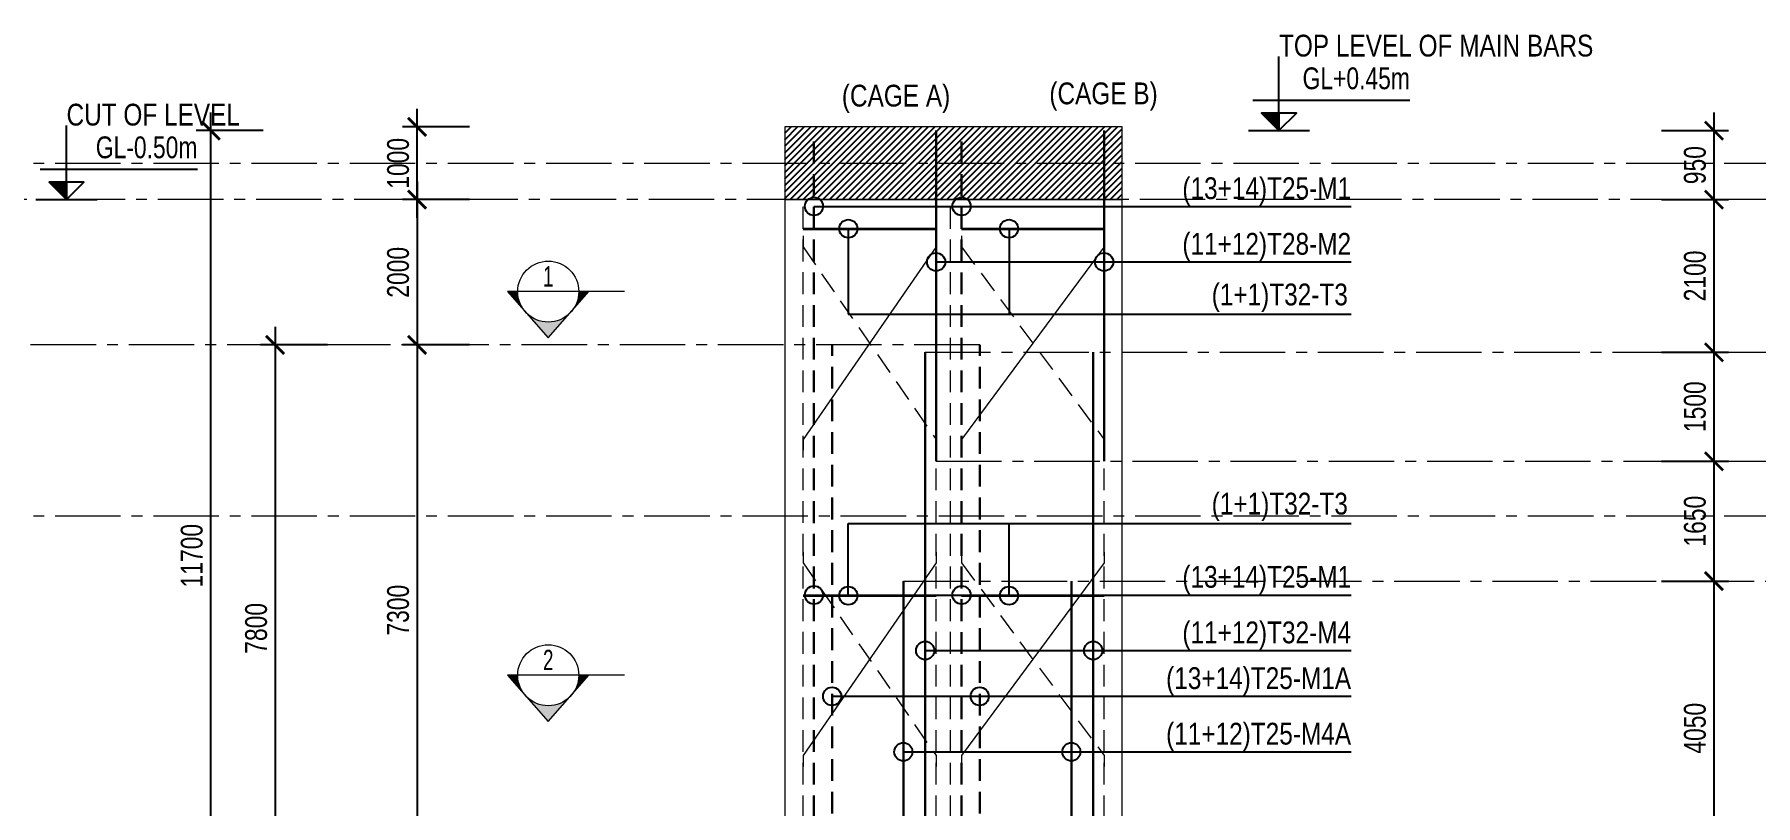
# Model space of a CAD drawing. Header units: millimetres. Extents: x 2611025 to 4139346, y -89870 to 101087.
# Drawn here: x 3362253 to 3385918, y -8840 to 1774 of the extents above; entities that cross this region are included whole.
import ezdxf
from ezdxf.enums import TextEntityAlignment as Align

# ---------------------------------------------------------------- set-up
doc = ezdxf.new("R2010")
doc.units = ezdxf.units.MM
doc.header["$LTSCALE"] = 1200
doc.header["$PDMODE"] = 35
for name, pattern in [('CENTER2', [1.125, 0.75, -0.125, 0.125, -0.125]), ('CONTINOUS', [0]), ('HIDDEN', [0.375, 0.25, -0.125])]:
    doc.linetypes.add(name, pattern=pattern)
for name, color, linetype, lineweight in [('1', 9, 'Continuous', 13), ('BOUND', 3, 'Continuous', 20), ('C1CO', 4, 'Continuous', 35), ('ENOTE', 2, 'Continuous', 15), ('Grid line', 160, 'CENTER2', 5), ('HIDE', 8, 'HIDDEN', 13), ('K-THUOC', 1, 'Continuous', 18), ('LEADER', 8, 'Continuous', 9), ('T1CO', 4, 'Continuous', 20), ('T1HI', 4, 'HIDDEN', 13), ('TCHI', 4, 'HIDDEN', 30), ('TEXTMA', 2, 'Continuous', 13), ('TEXTVN', 2, 'Continuous', 20)]:
    doc.layers.add(name, color=color, linetype=linetype, lineweight=lineweight)
for name, color, linetype in [('CDC.02.DIM', 1, 'Continuous'), ('CDC.06.TEXT', 2, 'Continuous'), ('CDC.10.HATCH', 251, 'Continuous')]:
    doc.layers.add(name, color=color, linetype=linetype)
doc.styles.add('DB_Arial', font='arial.ttf', dxfattribs={"width": 0.8})
doc.styles.add('SMTEXT', font='arial.ttf', dxfattribs={"width": 0.75})
doc.styles.add('TEXTVN', font='VHELVCN.TTF', dxfattribs={"width": 0.8})
doc.dimstyles.new('BSV1-100', dxfattribs={"dimtxt": 300, "dimasz": 250, "dimexe": 200, "dimexo": 0, "dimgap": 108, "dimtad": 1, "dimdec": 0, "dimdsep": 46, "dimtxsty": 'SMTEXT', "dimblk": 'ARCHTICK', "dimcen": 100, "dimdle": 250, "dimclrd": 256, "dimclre": 256, "dimclrt": 1, "dimadec": 0, "dimazin": 0, "dimtfac": 1, "dimtdec": 0, "dimtix": 1, "dimtmove": 2, "dimatfit": 3, "dimfxl": 720, "dimfxlon": 1, "dimtolj": 1, "dimtzin": 0, "dimarcsym": 0})
doc.dimstyles.new('BSV25', dxfattribs={"dimtxt": 300, "dimasz": 250, "dimexe": 200, "dimexo": 0, "dimgap": 108, "dimtad": 1, "dimdec": 0, "dimlfac": 0.25, "dimdsep": 46, "dimtxsty": 'SMTEXT', "dimblk": 'ARCHTICK', "dimcen": 100, "dimdle": 250, "dimclrd": 256, "dimclre": 256, "dimclrt": 2, "dimadec": 0, "dimazin": 0, "dimtfac": 1, "dimtdec": 0, "dimtix": 1, "dimtmove": 2, "dimatfit": 3, "dimfxl": 800, "dimfxlon": 1, "dimtolj": 1, "dimtzin": 0, "dimarcsym": 0})

# ---------------------------------------------------------------- blocks, each defined once
blk = doc.blocks.new('_ArchTick')
at = {"color": 0, "linetype": 'ByBlock', "const_width": 0.15}
blk.add_lwpolyline([(-0.5, -0.5), (0.5, 0.5)], dxfattribs=at)
blk = doc.blocks.new('SIGSEC')
at = {"layer": '1', "lineweight": 9}
h = blk.add_hatch(color=256, dxfattribs=at)
h.dxf.hatch_style = 1
h.paths.add_polyline_path([(-420, 0), (-560, 0), (-315, -278, -0.182676)])
h = blk.add_hatch(color=256, dxfattribs=at)
h.dxf.hatch_style = 1
h.paths.add_polyline_path([(560, 0), (420, 0, -0.182676), (315, -278)])
h = blk.add_hatch(color=256, dxfattribs=at)
h.dxf.hatch_style = 1
h.paths.add_polyline_path([(315, -278, -0.451416), (-315, -278), (0, -635)])
at = {"layer": '1', "lineweight": 9, "elevation": 0}
blk.add_lwpolyline([(1050, 0), (-560, 0), (0, -635), (560, 0)], dxfattribs=at)
at = {"layer": '1', "lineweight": 9}
blk.add_circle((0, 0), 420, dxfattribs=at)
at = {"layer": 'BOUND', "lineweight": 9, "style": 'TEXTVN', "width": 0.8}
blk.add_attdef('SEC', text='', height=280, dxfattribs=at).set_placement((0, 210, 0), align=Align.MIDDLE_CENTER)
blk = doc.blocks.new('tag_cd')
at = {"layer": 'CDC.10.HATCH'}
blk.add_hatch(color=256, dxfattribs=at).paths.add_polyline_path([(180, 240), (420, 0), (420, 240)])
at = {"layer": 'CDC.02.DIM'}
for points in [[(420, 240), (420, 0), (660, 240), (180, 240), (420, 0), (420, 1020)], [(60, 420), (2220, 420)], [(0, 0), (840, 0)]]:
    blk.add_lwpolyline(points, dxfattribs=at)
at = {"layer": 'CDC.06.TEXT', "ltscale": 0.5, "style": 'SMTEXT', "width": 0.75}
blk.add_attdef('CD', text='', height=300, dxfattribs=at).set_placement((2220, 570), align=Align.RIGHT)
blk = doc.blocks.new('*D903')
at = {"layer": 'Defpoints', "color": 0, "transparency": 16777216}
for p in [(3357460, 0), (3356897, -4850), (3392010, -4850)]:
    blk.add_point(p, dxfattribs=at)
at = {"layer": 'K-THUOC', "lineweight": -2, "transparency": 16777216}
for p, q in [((3356897, 250), (3356897, -5100)), ((3357460, 0), (3356697, 0)), ((3357617, -4850), (3356697, -4850))]:
    blk.add_line(p, q, dxfattribs=at)
at = {"layer": 'K-THUOC', "lineweight": -2, "transparency": 16777216, "xscale": 250, "yscale": 250, "zscale": 250}
for p, rotation in [((3356897, 0), 90), ((3356897, -4850), 270)]:
    blk.add_blockref('_ArchTick', p, dxfattribs=dict(at, rotation=rotation))
at = {"layer": 'K-THUOC', "color": 1, "transparency": 16777216, "insert": (3356636, -2425), "char_height": 300, "attachment_point": 5, "rotation": 90, "style": 'SMTEXT'}
blk.add_mtext('\\A1;4850', dxfattribs=at)
blk = doc.blocks.new('*D904')
at = {"layer": 'Defpoints', "color": 0, "transparency": 16777216}
for p in [(3392010, -4850), (3356897, -9350), (3392010, -9350)]:
    blk.add_point(p, dxfattribs=at)
at = {"layer": 'K-THUOC', "lineweight": -2, "transparency": 16777216}
for p, q in [((3356897, -4600), (3356897, -9600)), ((3357617, -4850), (3356697, -4850)), ((3357617, -9350), (3356697, -9350))]:
    blk.add_line(p, q, dxfattribs=at)
at = {"layer": 'K-THUOC', "lineweight": -2, "transparency": 16777216, "xscale": 250, "yscale": 250, "zscale": 250}
for p, rotation in [((3356897, -4850), 90), ((3356897, -9350), 270)]:
    blk.add_blockref('_ArchTick', p, dxfattribs=dict(at, rotation=rotation))
at = {"layer": 'K-THUOC', "color": 1, "transparency": 16777216, "insert": (3356636, -7100), "char_height": 300, "attachment_point": 5, "rotation": 90, "style": 'SMTEXT'}
blk.add_mtext('\\A1;4500', dxfattribs=at)
blk = doc.blocks.new('*D906')
at = {"layer": 'Defpoints', "color": 0, "transparency": 16777216}
for p in [(3378221, 450), (3378571, -500), (3385346, -500)]:
    blk.add_point(p, dxfattribs=at)
at = {"layer": 'K-THUOC', "lineweight": -2, "transparency": 16777216}
for p, q in [((3385346, 700), (3385346, -750)), ((3384626, 450), (3385546, 450)), ((3384626, -500), (3385546, -500))]:
    blk.add_line(p, q, dxfattribs=at)
at = {"layer": 'K-THUOC', "lineweight": -2, "transparency": 16777216, "xscale": 250, "yscale": 250, "zscale": 250}
for p, rotation in [((3385346, 450), 90), ((3385346, -500), 270)]:
    blk.add_blockref('_ArchTick', p, dxfattribs=dict(at, rotation=rotation))
at = {"layer": 'K-THUOC', "color": 1, "transparency": 16777216, "insert": (3385085, -25), "char_height": 300, "attachment_point": 5, "rotation": 90, "style": 'SMTEXT'}
blk.add_mtext('\\A1;950', dxfattribs=at)
blk = doc.blocks.new('*D907')
at = {"layer": 'Defpoints', "color": 0, "transparency": 16777216}
for p in [(3378571, -2600), (3378571, -4100), (3385346, -4100)]:
    blk.add_point(p, dxfattribs=at)
at = {"layer": 'K-THUOC', "lineweight": -2, "transparency": 16777216}
for p, q in [((3385346, -2350), (3385346, -4350)), ((3384626, -2600), (3385546, -2600)), ((3384626, -4100), (3385546, -4100))]:
    blk.add_line(p, q, dxfattribs=at)
at = {"layer": 'K-THUOC', "lineweight": -2, "transparency": 16777216, "xscale": 250, "yscale": 250, "zscale": 250}
for p, rotation in [((3385346, -2600), 90), ((3385346, -4100), 270)]:
    blk.add_blockref('_ArchTick', p, dxfattribs=dict(at, rotation=rotation))
at = {"layer": 'K-THUOC', "color": 1, "transparency": 16777216, "insert": (3385085, -3350), "char_height": 300, "attachment_point": 5, "rotation": 90, "style": 'SMTEXT'}
blk.add_mtext('\\A1;1500', dxfattribs=at)
blk = doc.blocks.new('*D908')
at = {"layer": 'Defpoints', "color": 0, "transparency": 16777216}
for p in [(3378571, -4100), (3378571, -5750), (3385346, -5750)]:
    blk.add_point(p, dxfattribs=at)
at = {"layer": 'K-THUOC', "lineweight": -2, "transparency": 16777216}
for p, q in [((3385346, -3850), (3385346, -6000)), ((3384626, -4100), (3385546, -4100)), ((3384626, -5750), (3385546, -5750))]:
    blk.add_line(p, q, dxfattribs=at)
at = {"layer": 'K-THUOC', "lineweight": -2, "transparency": 16777216, "xscale": 250, "yscale": 250, "zscale": 250}
for p, rotation in [((3385346, -4100), 90), ((3385346, -5750), 270)]:
    blk.add_blockref('_ArchTick', p, dxfattribs=dict(at, rotation=rotation))
at = {"layer": 'K-THUOC', "color": 1, "transparency": 16777216, "insert": (3385085, -4925), "char_height": 300, "attachment_point": 5, "rotation": 90, "style": 'SMTEXT'}
blk.add_mtext('\\A1;1650', dxfattribs=at)
blk = doc.blocks.new('*D909')
at = {"layer": 'Defpoints', "color": 0, "transparency": 16777216}
for p in [(3378571, -5750), (3378571, -9800), (3385346, -9800)]:
    blk.add_point(p, dxfattribs=at)
at = {"layer": 'K-THUOC', "lineweight": -2, "transparency": 16777216}
for p, q in [((3385346, -5500), (3385346, -10050)), ((3384626, -5750), (3385546, -5750)), ((3384626, -9800), (3385546, -9800))]:
    blk.add_line(p, q, dxfattribs=at)
at = {"layer": 'K-THUOC', "lineweight": -2, "transparency": 16777216, "xscale": 250, "yscale": 250, "zscale": 250}
for p, rotation in [((3385346, -5750), 90), ((3385346, -9800), 270)]:
    blk.add_blockref('_ArchTick', p, dxfattribs=dict(at, rotation=rotation))
at = {"layer": 'K-THUOC', "color": 1, "transparency": 16777216, "insert": (3385085, -7775), "char_height": 300, "attachment_point": 5, "rotation": 90, "style": 'SMTEXT'}
blk.add_mtext('\\A1;4050', dxfattribs=at)
blk = doc.blocks.new('*D917')
at = {"layer": 'Defpoints', "color": 0, "transparency": 16777216}
for p in [(3378071, -2600), (3389150, -2600), (3378071, -11600)]:
    blk.add_point(p, dxfattribs=at)
at = {"layer": 'K-THUOC', "lineweight": -2, "transparency": 16777216}
for p, q in [((3389150, -11850), (3389150, -2350)), ((3388430, -2600), (3389350, -2600)), ((3388430, -11600), (3389350, -11600))]:
    blk.add_line(p, q, dxfattribs=at)
at = {"layer": 'K-THUOC', "lineweight": -2, "transparency": 16777216, "xscale": 250, "yscale": 250, "zscale": 250}
for p, rotation in [((3389150, -2600), 90), ((3389150, -11600), 270)]:
    blk.add_blockref('_ArchTick', p, dxfattribs=dict(at, rotation=rotation))
at = {"layer": 'K-THUOC', "color": 1, "transparency": 16777216, "insert": (3388889, -7100), "char_height": 300, "attachment_point": 5, "rotation": 90, "style": 'SMTEXT'}
blk.add_mtext('\\A1;9000', dxfattribs=at)
blk = doc.blocks.new('*D918')
at = {"layer": 'Defpoints', "color": 0, "transparency": 16777216}
for p in [(3378221, 450), (3388847, 450), (3378221, -4100)]:
    blk.add_point(p, dxfattribs=at)
at = {"layer": 'K-THUOC', "lineweight": -2, "transparency": 16777216}
for p, q in [((3388847, -4350), (3388847, 700)), ((3388127, 450), (3389047, 450)), ((3388127, -4100), (3389047, -4100))]:
    blk.add_line(p, q, dxfattribs=at)
at = {"layer": 'K-THUOC', "lineweight": -2, "transparency": 16777216, "xscale": 250, "yscale": 250, "zscale": 250}
for p, rotation in [((3388847, 450), 90), ((3388847, -4100), 270)]:
    blk.add_blockref('_ArchTick', p, dxfattribs=dict(at, rotation=rotation))
at = {"layer": 'K-THUOC', "color": 1, "transparency": 16777216, "insert": (3388586, -1825), "char_height": 300, "attachment_point": 5, "rotation": 90, "style": 'SMTEXT'}
blk.add_mtext('\\A1;4550', dxfattribs=at)
blk = doc.blocks.new('*D921')
at = {"layer": 'Defpoints', "color": 0, "transparency": 16777216}
for p in [(3367515, 500), (3372571, 500), (3372571, -500)]:
    blk.add_point(p, dxfattribs=at)
at = {"layer": 'K-THUOC', "lineweight": -2, "transparency": 16777216}
for p, q in [((3367515, -750), (3367515, 750)), ((3368235, 500), (3367315, 500)), ((3368235, -500), (3367315, -500))]:
    blk.add_line(p, q, dxfattribs=at)
at = {"layer": 'K-THUOC', "lineweight": -2, "transparency": 16777216, "xscale": 250, "yscale": 250, "zscale": 250}
for p, rotation in [((3367515, 500), 90), ((3367515, -500), 270)]:
    blk.add_blockref('_ArchTick', p, dxfattribs=dict(at, rotation=rotation))
at = {"layer": 'K-THUOC', "color": 1, "transparency": 16777216, "insert": (3367254, 0), "char_height": 300, "attachment_point": 5, "rotation": 90, "style": 'SMTEXT'}
blk.add_mtext('\\A1;1000', dxfattribs=at)
blk = doc.blocks.new('*D922')
at = {"layer": 'Defpoints', "color": 0, "transparency": 16777216}
for p in [(3372571, -2500), (3367515, -9800), (3372571, -9800)]:
    blk.add_point(p, dxfattribs=at)
at = {"layer": 'K-THUOC', "lineweight": -2, "transparency": 16777216}
for p, q in [((3367515, -2250), (3367515, -10050)), ((3368235, -2500), (3367315, -2500)), ((3368235, -9800), (3367315, -9800))]:
    blk.add_line(p, q, dxfattribs=at)
at = {"layer": 'K-THUOC', "lineweight": -2, "transparency": 16777216, "xscale": 250, "yscale": 250, "zscale": 250}
for p, rotation in [((3367515, -2500), 90), ((3367515, -9800), 270)]:
    blk.add_blockref('_ArchTick', p, dxfattribs=dict(at, rotation=rotation))
at = {"layer": 'K-THUOC', "color": 1, "transparency": 16777216, "insert": (3367254, -6150), "char_height": 300, "attachment_point": 5, "rotation": 90, "style": 'SMTEXT'}
blk.add_mtext('\\A1;7300', dxfattribs=at)
blk = doc.blocks.new('*D928')
at = {"layer": 'Defpoints', "color": 0, "transparency": 16777216}
for p in [(3364678, 450), (3372921, 450), (3372921, -11250)]:
    blk.add_point(p, dxfattribs=at)
at = {"layer": 'K-THUOC', "lineweight": -2, "transparency": 16777216}
for p, q in [((3364678, -11500), (3364678, 700)), ((3365398, 450), (3364478, 450)), ((3365398, -11250), (3364478, -11250))]:
    blk.add_line(p, q, dxfattribs=at)
at = {"layer": 'K-THUOC', "lineweight": -2, "transparency": 16777216, "xscale": 250, "yscale": 250, "zscale": 250}
for p, rotation in [((3364678, 450), 90), ((3364678, -11250), 270)]:
    blk.add_blockref('_ArchTick', p, dxfattribs=dict(at, rotation=rotation))
at = {"layer": 'K-THUOC', "color": 1, "transparency": 16777216, "insert": (3364417, -5400), "char_height": 300, "attachment_point": 5, "rotation": 90, "style": 'SMTEXT'}
blk.add_mtext('\\A1;11700', dxfattribs=at)
blk = doc.blocks.new('*D929')
at = {"layer": 'Defpoints', "color": 0, "transparency": 16777216}
for p in [(3373171, -2500), (3365563, -10300), (3373171, -10300)]:
    blk.add_point(p, dxfattribs=at)
at = {"layer": 'K-THUOC', "lineweight": -2, "transparency": 16777216}
for p, q in [((3365563, -2250), (3365563, -10550)), ((3366283, -2500), (3365363, -2500)), ((3366283, -10300), (3365363, -10300))]:
    blk.add_line(p, q, dxfattribs=at)
at = {"layer": 'K-THUOC', "lineweight": -2, "transparency": 16777216, "xscale": 250, "yscale": 250, "zscale": 250}
for p, rotation in [((3365563, -2500), 90), ((3365563, -10300), 270)]:
    blk.add_blockref('_ArchTick', p, dxfattribs=dict(at, rotation=rotation))
at = {"layer": 'K-THUOC', "color": 1, "transparency": 16777216, "insert": (3365302, -6400), "char_height": 300, "attachment_point": 5, "rotation": 90, "style": 'SMTEXT'}
blk.add_mtext('\\A1;7800', dxfattribs=at)
blk = doc.blocks.new('*D933')
at = {"layer": 'Defpoints', "color": 0, "transparency": 16777216}
for p in [(3378571, -500), (3378571, -2600), (3385346, -2600)]:
    blk.add_point(p, dxfattribs=at)
at = {"layer": 'K-THUOC', "lineweight": -2, "transparency": 16777216}
for p, q in [((3385346, -250), (3385346, -2850)), ((3384626, -500), (3385546, -500)), ((3384626, -2600), (3385546, -2600))]:
    blk.add_line(p, q, dxfattribs=at)
at = {"layer": 'K-THUOC', "lineweight": -2, "transparency": 16777216, "xscale": 250, "yscale": 250, "zscale": 250}
for p, rotation in [((3385346, -500), 90), ((3385346, -2600), 270)]:
    blk.add_blockref('_ArchTick', p, dxfattribs=dict(at, rotation=rotation))
at = {"layer": 'K-THUOC', "color": 1, "transparency": 16777216, "insert": (3385085, -1550), "char_height": 300, "attachment_point": 5, "rotation": 90, "style": 'SMTEXT'}
blk.add_mtext('\\A1;2100', dxfattribs=at)
blk = doc.blocks.new('*D934')
at = {"layer": 'Defpoints', "color": 0, "transparency": 16777216}
for p in [(3372571, -500), (3367515, -2500), (3372571, -2500)]:
    blk.add_point(p, dxfattribs=at)
at = {"layer": 'K-THUOC', "lineweight": -2, "transparency": 16777216}
for p, q in [((3367515, -250), (3367515, -2750)), ((3368235, -500), (3367315, -500)), ((3368235, -2500), (3367315, -2500))]:
    blk.add_line(p, q, dxfattribs=at)
at = {"layer": 'K-THUOC', "lineweight": -2, "transparency": 16777216, "xscale": 250, "yscale": 250, "zscale": 250}
for p, rotation in [((3367515, -500), 90), ((3367515, -2500), 270)]:
    blk.add_blockref('_ArchTick', p, dxfattribs=dict(at, rotation=rotation))
at = {"layer": 'K-THUOC', "color": 1, "transparency": 16777216, "insert": (3367254, -1500), "char_height": 300, "attachment_point": 5, "rotation": 90, "style": 'SMTEXT'}
blk.add_mtext('\\A1;2000', dxfattribs=at)
blk = doc.blocks.new('*D894')
at = {"layer": 'Defpoints', "color": 0, "transparency": 16777216}
for p in [(3377771, -5750), (3377771, -11600), (3387056, -11600)]:
    blk.add_point(p, dxfattribs=at)
at = {"layer": 'K-THUOC', "lineweight": -2, "transparency": 16777216}
for p, q in [((3387056, -5500), (3387056, -11850)), ((3386336, -5750), (3387256, -5750)), ((3386336, -11600), (3387256, -11600))]:
    blk.add_line(p, q, dxfattribs=at)
at = {"layer": 'K-THUOC', "lineweight": -2, "transparency": 16777216, "xscale": 250, "yscale": 250, "zscale": 250}
for p, rotation in [((3387056, -5750), 90), ((3387056, -11600), 270)]:
    blk.add_blockref('_ArchTick', p, dxfattribs=dict(at, rotation=rotation))
at = {"layer": 'K-THUOC', "color": 1, "transparency": 16777216, "insert": (3386795, -8675), "char_height": 300, "attachment_point": 5, "rotation": 90, "style": 'SMTEXT'}
blk.add_mtext('\\A1;5850', dxfattribs=at)

msp = doc.modelspace()

# ---------------------------------------------------------------- hatches: boundary and pattern name
at = {"layer": 'CDC.10.HATCH'}
h = msp.add_hatch(dxfattribs=at)
h.set_pattern_fill('ANSI31', color=256, scale=20)
h.set_pattern_definition([(45, (603106.465, 77331.77), (-44.9012806, 44.9012806), [])])
h.paths.add_polyline_path([(3372570.8, -500), (3377210.8, -500), (3377210.8, 500), (3372570.8, 500)])

# ---------------------------------------------------------------- linework, layer by layer
at = {"layer": 'BOUND'}
for points in [[(3372570.8, -500), (3377210.8, -500), (3377210.8, 500), (3372570.8, 500)], [(3372570.8, -45000), (3377210.8, -45000), (3377210.8, -500), (3372570.8, -500)]]:
    msp.add_lwpolyline(points, close=True, dxfattribs=at)
at = {"layer": 'C1CO'}
for p, q in [((3372820.8, -900), (3374650.8, -900)), ((3375000.8, -900), (3376960.8, -900)), ((3372820.8, -5950), (3374650.8, -5950)), ((3375000.8, -5950), (3376960.8, -5950))]:
    msp.add_line(p, q, dxfattribs=at)
at = {"layer": 'Grid line', "color": 2}
for p, q in [((3353087.8, 0), (3392010.4, 0)), ((3353087.8, -4850), (3392010.4, -4850))]:
    msp.add_line(p, q, dxfattribs=at)
at = {"layer": 'Grid line'}
for p, q in [((3389150.5, -500), (3357857.2, -500)), ((3375250.8, -2500), (3357857.2, -2500)), ((3374500.8, -2600.3), (3389150.5, -2600.3)), ((3374650.8, -4100.3), (3389150.5, -4100.3)), ((3374200.8, -5750.3), (3389150.5, -5750.3))]:
    msp.add_line(p, q, dxfattribs=at)
at = {"layer": 'HIDE'}
for p, q in [((3372820.8, -45000), (3372820.8, -500)), ((3374650.8, -45000), (3374650.8, -500)), ((3374850.8, -45000), (3374850.8, -500)), ((3376960.8, -45000), (3376960.8, -500))]:
    msp.add_line(p, q, dxfattribs=at)
at = {"layer": 'T1CO'}
for points in [[(3374650.8, -1000), (3374650.8, -1150), (3372820.8, -3800), (3372820.8, -3950)], [(3376960.8, -1000), (3376960.8, -1150), (3375000.8, -3800), (3375000.8, -3950)], [(3374650.8, -5350.3), (3374650.8, -5500.3), (3372820.8, -8150.3), (3372820.8, -8300.3)], [(3376960.8, -5350.3), (3376960.8, -5500.3), (3375000.8, -8150.3), (3375000.8, -8300.3)]]:
    msp.add_lwpolyline(points, dxfattribs=at)
at = {"layer": 'T1HI'}
for points in [[(3372820.8, -1000), (3372820.8, -1150), (3374650.8, -3800), (3374650.8, -3950)], [(3375000.8, -1000), (3375000.8, -1150), (3376960.8, -3800), (3376960.8, -3950)], [(3372820.8, -5350.3), (3372820.8, -5500.3), (3374650.8, -8150.3), (3374650.8, -8300.3)], [(3375000.8, -5350.3), (3375000.8, -5500.3), (3376960.8, -8150.3), (3376960.8, -8300.3)]]:
    msp.add_lwpolyline(points, dxfattribs=at)
at = {"layer": 'TCHI', "linetype": 'HIDDEN'}
for points in [[(3372970.8, -11250.3), (3372970.8, 450)], [(3375000.8, -11250.3), (3375000.8, 450)], [(3373220.8, -10299.7), (3373220.8, -2499.7)], [(3375250.8, -10299.7), (3375250.8, -2499.7)]]:
    msp.add_lwpolyline(points, dxfattribs=at)
at = {"layer": 'TCHI', "linetype": 'CONTINOUS'}
for points in [[(3374650.8, -4100.3), (3374650.8, 450)], [(3376960.8, -4100.3), (3376960.8, 450)], [(3374500.8, -11600.3), (3374500.8, -2600.3)], [(3376810.8, -11600.3), (3376810.8, -2600.3)]]:
    msp.add_lwpolyline(points, dxfattribs=at)
at = {"layer": 'TCHI', "color": 6, "linetype": 'CONTINOUS'}
for points in [[(3374200.8, -11600.3), (3374200.8, -5750.3)], [(3376510.8, -11600.3), (3376510.8, -5750.3)]]:
    msp.add_lwpolyline(points, dxfattribs=at)

# ---------------------------------------------------------------- block references
at = {"layer": '1', "lineweight": 20}
for p, values in [((3369317.7, -1765.4), {'SEC': '1'}), ((3369317.7, -7045.4), {'SEC': '2'})]:
    msp.add_blockref('SIGSEC', p, dxfattribs=at).add_auto_attribs(values)
at = {"layer": 'ENOTE'}
for p, values in [((3378945.4, 450), {'CD': 'GL+0.45m'}), ((3362273.9, -500), {'CD': 'GL-0.50m'})]:
    msp.add_blockref('tag_cd', p, dxfattribs=at).add_auto_attribs(values)

# ---------------------------------------------------------------- texts
at = {"layer": 'TEXTMA', "style": 'DB_Arial', "width": 0.8}
for s, p in [('(13+14)T25-M1', (3380356.7, -492.9)), ('(11+12)T28-M2', (3380356.7, -1257.5)), ('(1+1)T32-T3', (3380312.5, -1954.9)), ('(1+1)T32-T3', (3380312.5, -4833.5)), ('(13+14)T25-M1', (3380356.7, -5841.1)), ('(11+12)T32-M4', (3380356.7, -6605.7)), ('(13+14)T25-M1A', (3380356.7, -7235.2)), ('(11+12)T25-M4A', (3380356.7, -7999.8))]:
    msp.add_text(s, height=300, rotation=360, dxfattribs=at).set_placement(p, align=Align.RIGHT)
at = {"layer": 'TEXTVN', "style": 'DB_Arial', "width": 0.8}
for s, p in [('TOP LEVEL OF MAIN BARS', (3379365.4, 1470)), ('CUT OF LEVEL', (3362693.9, 520))]:
    msp.add_text(s, height=300, dxfattribs=at).set_placement(p)
for s, p in [('(CAGE A)', (3373354.8, 781.5)), ('(CAGE B)', (3376208, 812.8))]:
    msp.add_text(s, height=300, rotation=360, dxfattribs=at).set_placement(p)

# ---------------------------------------------------------------- dimensions: what is measured, and where the dimension line sits
at = {"layer": 'K-THUOC'}
for base, p1, p2, picture, middle in [((3367515, 500), (3372570.8, -500), (3372570.8, 500), '*D921', (3367253.8, 0)), ((3364677.9, 450), (3372920.8, -11250.3), (3372920.8, 450), '*D928', (3364416.7, -5400.2)), ((3385345.8, -500), (3378220.8, 450), (3378570.8, -500), '*D906', (3385084.6, -25)), ((3388846.7, 450), (3378220.8, -4100.3), (3378220.8, 450), '*D918', (3388585.6, -1825.2)), ((3356897.2, -4850), (3357459.6, 0), (3392010.4, -4850), '*D903', (3356636, -2425)), ((3367515, -2500), (3372570.8, -500), (3372570.8, -2500), '*D934', (3367253.8, -1500)), ((3385345.8, -2600.3), (3378570.8, -500), (3378570.8, -2600.3), '*D933', (3385084.6, -1550.2)), ((3365563.2, -10299.7), (3373170.8, -2499.7), (3373170.8, -10299.7), '*D929', (3365302, -6399.7)), ((3367515, -9800.3), (3372570.8, -2500), (3372570.8, -9800.3), '*D922', (3367253.7, -6150.2)), ((3389150.5, -2600.3), (3378070.8, -11600.3), (3378070.8, -2600.3), '*D917', (3388889.3, -7100.3)), ((3385345.8, -4100.3), (3378570.8, -2600.3), (3378570.8, -4100.3), '*D907', (3385084.6, -3350.3)), ((3385345.8, -5750.3), (3378570.8, -4100.3), (3378570.8, -5750.3), '*D908', (3385084.6, -4925.3)), ((3356897.2, -9350), (3392010.4, -4850), (3392010.4, -9350), '*D904', (3356636, -7100)), ((3387055.8, -11600.3), (3377770.8, -5750.3), (3377770.8, -11600.3), '*D894', (3386794.6, -8675.3)), ((3385345.8, -9800.3), (3378570.8, -5750.3), (3378570.8, -9800.3), '*D909', (3385084.6, -7775.3))]:
    dim = msp.add_linear_dim(base=base, p1=p1, p2=p2, angle=90, dimstyle='BSV1-100', dxfattribs=at)
    dim.commit()
    dim.dimension.update_dxf_attribs({"geometry": picture, "text_midpoint": middle})

# ---------------------------------------------------------------- leaders
at = {"layer": 'LEADER'}
for points in [[(3372970.8, -592.9), (3380356.7, -592.9)], [(3375000.8, -592.9), (3380356.7, -592.9)], [(3373443.3, -900), (3373443.3, -2078.2), (3378146.7, -2078.2)], [(3375653.3, -900), (3375653.3, -2078.2), (3380356.7, -2078.2)], [(3374650.8, -1357.5), (3380356.7, -1357.5)], [(3376960.8, -1357.5), (3380356.7, -1357.5)], [(3373443.3, -5950), (3373443.3, -4956.8), (3378146.7, -4956.8)], [(3375653.3, -5950), (3375653.3, -4956.8), (3380356.7, -4956.8)], [(3372970.8, -5941.1), (3380356.7, -5941.1)], [(3375000.8, -5941.1), (3380356.7, -5941.1)], [(3374500.8, -6705.7), (3379673.3, -6705.7)], [(3376810.8, -6705.7), (3380356.7, -6705.7)], [(3373220.8, -7335.2), (3380356.7, -7335.2)], [(3375250.8, -7335.2), (3380356.7, -7335.2)], [(3374200.8, -8099.8), (3379673.3, -8099.8)], [(3376510.8, -8099.8), (3380356.7, -8099.8)]]:
    msp.add_leader(points, dimstyle='BSV25', override={"dimldrblk": 'Origin'}, dxfattribs=at)

doc.saveas('drawing.dxf')
